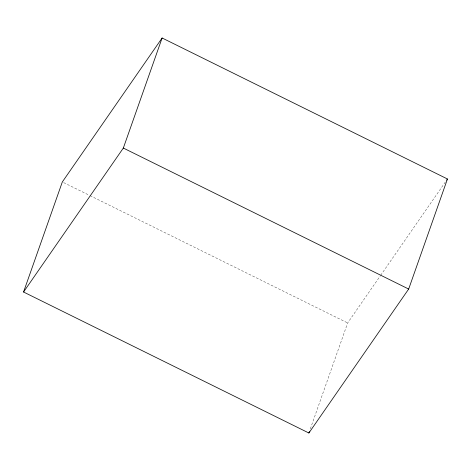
<?xml version="1.0" encoding="UTF-8"?>
<svg xmlns="http://www.w3.org/2000/svg" width="471" height="471" viewBox="0 0 471 471"><rect width="100%" height="100%" fill="white"/><g stroke="black" fill="none" stroke-linecap="round" stroke-linejoin="round"><path stroke-width="0.35" stroke-dasharray="2.35 1.77" d="M310.342 428.857L347.663 322.947L380.227 275.965M380.645 275.364L445.778 181.394M63.65 182.601L89.349 195.3M90.008 195.63L347.663 322.947"/><path stroke-width="0.71" d="M23.55 292.014L62.331 181.953L162.118 37.986L447.45 178.986L408.669 289.047L308.882 433.014L23.55 292.014L123.337 148.053L162.118 37.986M308.882 433.014L309.37 431.624M446.614 180.193L447.45 178.986M123.337 148.053L408.669 289.047"/></g></svg>
